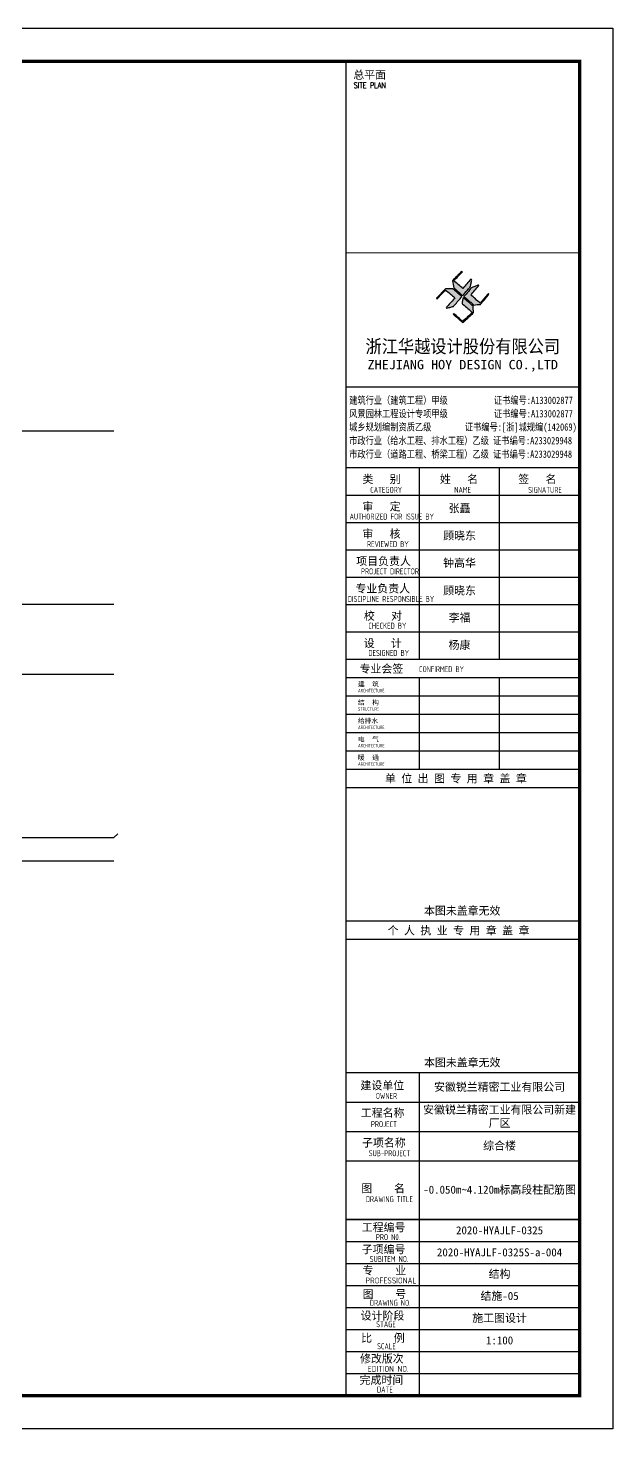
# Model space of a CAD drawing. Extents: x -638872 to -278819, y -139534 to 213996.
# Drawn here: x -476383 to -458845, y 7531 to 49531 of the extents above; entities that cross this region are included whole.
import ezdxf
from ezdxf.enums import TextEntityAlignment as Align

# ---------------------------------------------------------------- set-up
doc = ezdxf.new("R2010")
doc.units = 0
doc.header["$LTSCALE"] = 1000
doc.header["$MEASUREMENT"] = 0
for name, color, linetype in [('AXIS', 171, 'CONTINUOUS'), ('PUB_TITLE', 171, 'CONTINUOUS'), ('TK', 4, 'CONTINUOUS')]:
    doc.layers.add(name, color=color, linetype=linetype)
doc.layers.add('COLU_HATCH', color=251, linetype='CONTINUOUS', lineweight=0)
doc.styles.add('-宋体', font='', dxfattribs={"width": 0.8})
doc.styles.add('HT', font='simhei.ttf', dxfattribs={"width": 0.8})
doc.styles.add('ROMANS', font='romans', dxfattribs={"width": 0.65, "height": 231.275})
doc.styles.add('TSSD_REIN', font='tssdeng.shx', dxfattribs={"width": 0.7, "bigfont": 'tssdchn.shx'})
doc.styles.add('图签宋体', font='', dxfattribs={"height": 300})
doc.styles.add('图签黑体', font='simhei.ttf', dxfattribs={"height": 550})
doc.styles.get('-宋体').set_extended_font_data('SimSun')
doc.styles.get('图签宋体').set_extended_font_data('NSimSun')

# ---------------------------------------------------------------- blocks, each defined once
blk = doc.blocks.new('A$C053D6479')
at = {"layer": 'PUB_TITLE'}
h = blk.add_hatch(color=256, dxfattribs=at)
h.dxf.hatch_style = 1
edge = h.paths.add_edge_path()
edge.add_spline(control_points=[(1026, 827), (1105, 920), (1188, 1008), (1266, 1102)], knot_values=[13, 13, 13, 13, 14, 14, 14, 14], degree=3, periodic=0)
edge.add_spline(control_points=[(1266, 1102), (1258, 1111), (1249, 1119), (1239, 1116)], knot_values=[12, 12, 12, 12, 13, 13, 13, 13], degree=3, periodic=0)
edge.add_spline(control_points=[(1239, 1116), (1210, 1107), (1179, 1092), (1144, 1077)], knot_values=[11, 11, 11, 11, 12, 12, 12, 12], degree=3, periodic=0)
edge.add_spline(control_points=[(1144, 1077), (1109, 1063), (1069, 1053), (1047, 1038)], knot_values=[10, 10, 10, 10, 11, 11, 11, 11], degree=3, periodic=0)
edge.add_spline(control_points=[(1047, 1038), (1028, 1026), (1007, 992), (991, 972)], knot_values=[9, 9, 9, 9, 10, 10, 10, 10], degree=3, periodic=0)
edge.add_spline(control_points=[(991, 972), (942, 913), (899, 868), (849, 810)], knot_values=[8, 8, 8, 8, 9, 9, 9, 9], degree=3, periodic=0)
edge.add_spline(control_points=[(849, 810), (842, 801), (822, 776), (822, 775)], knot_values=[7, 7, 7, 7, 8, 8, 8, 8], degree=3, periodic=0)
edge.add_spline(control_points=[(822, 775), (823, 771), (848, 752), (859, 744)], knot_values=[6, 6, 6, 6, 7, 7, 7, 7], degree=3, periodic=0)
edge.add_spline(control_points=[(859, 744), (949, 670), (1035, 592), (1122, 521)], knot_values=[5, 5, 5, 5, 6, 6, 6, 6], degree=3, periodic=0)
edge.add_spline(control_points=[(1122, 521), (1153, 527), (1185, 530), (1217, 533)], knot_values=[4, 4, 4, 4, 5, 5, 5, 5], degree=3, periodic=0)
edge.add_spline(control_points=[(1217, 533), (1246, 535), (1293, 532), (1316, 542)], knot_values=[3, 3, 3, 3, 4, 4, 4, 4], degree=3, periodic=0)
edge.add_spline(control_points=[(1316, 542), (1327, 547), (1338, 565), (1349, 579)], knot_values=[2, 2, 2, 2, 3, 3, 3, 3], degree=3, periodic=0)
edge.add_spline(control_points=[(1349, 579), (1423, 670), (1507, 759), (1572, 848)], knot_values=[1, 1, 1, 1, 2, 2, 2, 2], degree=3, periodic=0)
edge.add_spline(control_points=[(1572, 848), (1564, 852), (1561, 861), (1551, 862)], knot_values=[0, 0, 0, 0, 1, 1, 1, 1], degree=3, periodic=0)
edge.add_spline(control_points=[(1551, 862), (1469, 769), (1393, 671), (1310, 579)], knot_values=[15, 15, 15, 15, 16, 16, 16, 16], degree=3, periodic=0)
edge.add_spline(control_points=[(1310, 579), (1216, 662), (1118, 742), (1026, 827)], knot_values=[14, 14, 14, 14, 15, 15, 15, 15], degree=3, periodic=0)
at = {"layer": 'TK'}
h = blk.add_hatch(color=256, dxfattribs=at)
h.dxf.hatch_style = 2
edge = h.paths.add_edge_path()
edge.add_spline(control_points=[(906, 946), (906, 946), (906, 946), (866, 899), (814, 839), (806, 829), (789, 806), (787, 806), (777, 804), (728, 856), (719, 864), (651, 922), (580, 978), (514, 1036), (509, 1106), (488, 1176), (479, 1247), (570, 1343), (663, 1436), (758, 1526), (764, 1523), (768, 1518), (774, 1515), (693, 1422), (599, 1343), (520, 1249), (607, 1171), (698, 1096), (789, 1021), (874, 1109), (950, 1206), (1031, 1298), (1066, 1286), (1054, 1262), (1045, 1224), (1036, 1188), (1031, 1158), (1024, 1121), (1020, 1104), (1017, 1085), (1012, 1071), (1004, 1052), (976, 1026), (956, 1003), (906, 946)], knot_values=[-1, 0, 0, 0, 0, 0.0001, 1, 1, 1, 2, 2, 2, 3, 3, 3, 4, 4, 4, 5, 5, 5, 6, 6, 6, 7, 7, 7, 8, 8, 8, 9, 9, 9, 10, 10, 10, 11, 11, 11, 12, 12, 12, 13, 13, 13, 14, 14, 14, 14], degree=3, periodic=0)
h = blk.add_hatch(color=256, dxfattribs=at)
h.dxf.hatch_style = 2
edge = h.paths.add_edge_path()
edge.add_spline(control_points=[(291, 452), (291, 452), (291, 452), (313, 470), (322, 480), (400, 566), (477, 652), (553, 736), (460, 815), (366, 894), (270, 970), (183, 883), (101, 791), (16, 703), (-18, 714), (9, 735), (28, 755), (103, 838), (192, 930), (266, 1005), (319, 1009), (387, 1005), (442, 1007), (456, 1008), (472, 1011), (485, 1007), (507, 1000), (534, 967), (555, 949), (624, 891), (699, 833), (760, 773), (689, 691), (614, 604), (539, 517), (529, 505), (516, 487), (506, 482), (492, 475), (469, 472), (452, 467), (416, 456), (383, 448), (342, 438), (323, 433), (297, 422), (293, 440), (291, 452)], knot_values=[-1, 0, 0, 0, 0, 0.0001, 1, 1, 1, 2, 2, 2, 3, 3, 3, 4, 4, 4, 5, 5, 5, 6, 6, 6, 7, 7, 7, 8, 8, 8, 9, 9, 9, 10, 10, 10, 11, 11, 11, 12, 12, 12, 13, 13, 13, 14, 14, 14, 15, 15, 15, 15], degree=3, periodic=0)
h = blk.add_hatch(color=256, dxfattribs=at)
h.dxf.hatch_style = 2
edge = h.paths.add_edge_path()
edge.add_spline(control_points=[(662, 103), (662, 103), (662, 103), (616, 143), (568, 186), (545, 207), (518, 224), (499, 250), (501, 259), (511, 261), (516, 267), (609, 192), (696, 111), (785, 33), (883, 118), (977, 208), (1070, 298), (992, 373), (892, 456), (803, 534), (791, 544), (768, 561), (766, 569), (761, 588), (776, 634), (780, 655), (785, 690), (788, 721), (795, 746), (897, 661), (998, 576), (1097, 490), (1100, 425), (1106, 361), (1107, 294), (1018, 207), (925, 121), (830, 33), (818, 21), (800, 0), (787, 0), (768, -1), (725, 49), (712, 60), (662, 103)], knot_values=[-1, 0, 0, 0, 0, 0.0001, 1, 1, 1, 2, 2, 2, 3, 3, 3, 4, 4, 4, 5, 5, 5, 6, 6, 6, 7, 7, 7, 8, 8, 8, 9, 9, 9, 10, 10, 10, 11, 11, 11, 12, 12, 12, 13, 13, 13, 14, 14, 14, 14], degree=3, periodic=0)
for points, knots in [([(1031, 1298), (1066, 1286), (1054, 1262), (1045, 1224), (1036, 1188), (1031, 1158), (1024, 1121), (1020, 1104), (1017, 1085), (1012, 1071), (1004, 1052), (976, 1026), (956, 1003), (906, 946), (866, 899), (814, 839), (806, 829), (789, 806), (787, 806), (777, 804), (728, 856), (719, 864), (651, 922), (580, 978), (514, 1036), (509, 1106), (488, 1176), (479, 1247), (570, 1343), (663, 1436), (758, 1526), (764, 1523), (768, 1518), (774, 1515), (693, 1422), (599, 1343), (520, 1249), (607, 1171), (698, 1096), (789, 1021), (874, 1109), (950, 1206), (1031, 1298)], [0, 0, 0, 0, 1, 1, 1, 2, 2, 2, 3, 3, 3, 4, 4, 4, 5, 5, 5, 6, 6, 6, 7, 7, 7, 8, 8, 8, 9, 9, 9, 10, 10, 10, 11, 11, 11, 12, 12, 12, 13, 13, 13, 14, 14, 14, 14]), ([(555, 949), (624, 891), (699, 833), (760, 773), (689, 691), (614, 604), (539, 517), (529, 505), (516, 487), (506, 482), (492, 475), (469, 472), (452, 467), (416, 456), (383, 448), (342, 438), (323, 433), (297, 422), (293, 440), (291, 452), (313, 470), (322, 480), (400, 566), (477, 652), (553, 736), (460, 815), (366, 894), (270, 970), (183, 883), (101, 791), (16, 703), (-18, 714), (9, 735), (28, 755), (103, 838), (192, 930), (266, 1005), (319, 1009), (387, 1005), (442, 1007), (456, 1008), (472, 1011), (485, 1007), (507, 1000), (534, 967), (555, 949)], [0, 0, 0, 0, 1, 1, 1, 2, 2, 2, 3, 3, 3, 4, 4, 4, 5, 5, 5, 6, 6, 6, 7, 7, 7, 8, 8, 8, 9, 9, 9, 10, 10, 10, 11, 11, 11, 12, 12, 12, 13, 13, 13, 14, 14, 14, 15, 15, 15, 15]), ([(1551, 862), (1561, 861), (1564, 852), (1572, 848), (1507, 759), (1423, 670), (1349, 579), (1338, 565), (1327, 547), (1316, 542), (1293, 532), (1246, 535), (1217, 533), (1185, 530), (1153, 527), (1122, 521), (1035, 592), (949, 670), (859, 744), (848, 752), (823, 771), (822, 775), (822, 776), (842, 801), (849, 810), (899, 868), (942, 913), (991, 972), (1007, 992), (1028, 1026), (1047, 1038), (1069, 1053), (1109, 1063), (1144, 1077), (1179, 1092), (1210, 1107), (1239, 1116), (1249, 1119), (1258, 1111), (1266, 1102), (1188, 1008), (1105, 920), (1026, 827), (1118, 742), (1216, 662), (1310, 579), (1393, 671), (1469, 769), (1551, 862)], [0, 0, 0, 0, 1, 1, 1, 2, 2, 2, 3, 3, 3, 4, 4, 4, 5, 5, 5, 6, 6, 6, 7, 7, 7, 8, 8, 8, 9, 9, 9, 10, 10, 10, 11, 11, 11, 12, 12, 12, 13, 13, 13, 14, 14, 14, 15, 15, 15, 16, 16, 16, 16]), ([(1097, 490), (1100, 425), (1106, 361), (1107, 294), (1018, 207), (925, 121), (830, 33), (818, 21), (800, 0), (787, 0), (768, -1), (725, 49), (712, 60), (662, 103), (616, 143), (568, 186), (545, 207), (518, 224), (499, 250), (501, 259), (511, 261), (516, 267), (609, 192), (696, 111), (785, 33), (883, 118), (977, 208), (1070, 298), (992, 373), (892, 456), (803, 534), (791, 544), (768, 561), (766, 569), (761, 588), (776, 634), (780, 655), (785, 690), (788, 721), (795, 746), (897, 661), (998, 576), (1097, 490)], [0, 0, 0, 0, 1, 1, 1, 2, 2, 2, 3, 3, 3, 4, 4, 4, 5, 5, 5, 6, 6, 6, 7, 7, 7, 8, 8, 8, 9, 9, 9, 10, 10, 10, 11, 11, 11, 12, 12, 12, 13, 13, 13, 14, 14, 14, 14])]:
    blk.add_open_spline(points, degree=3, knots=knots, dxfattribs=at)
blk = doc.blocks.new('GeYuanFrame_12066454', base_point=(18.76, 4.34))
at = {"layer": 'PUB_TITLE'}
for points in [[(703.76, 235.14), (703.76, 292.54)], [(727.76, 235.14), (727.76, 292.54)], [(703.76, 202.14), (703.76, 229.64)], [(727.76, 202.14), (727.76, 229.64)], [(703.76, 14.34), (703.76, 111.14)]]:
    blk.add_lwpolyline(points, dxfattribs=at)
at = {"layer": 'TK'}
for p, q in [((43.76, 414.34), (751.76, 414.34)), ((681.76, 316.74), (751.76, 316.74)), ((681.76, 284.34), (751.76, 284.34)), ((681.76, 276.14), (751.76, 276.14)), ((681.76, 267.94), (751.76, 267.94)), ((681.76, 259.74), (751.76, 259.74)), ((681.76, 251.54), (751.76, 251.54)), ((681.76, 243.34), (751.76, 243.34)), ((681.76, 235.14), (751.76, 235.14)), ((681.76, 235.14), (751.76, 235.14)), ((681.76, 102.34), (751.76, 102.34)), ((681.76, 93.54), (751.76, 93.54)), ((681.76, 84.74), (703.76, 84.74)), ((681.76, 84.74), (751.76, 84.74)), ((681.76, 67.18), (751.76, 67.18)), ((681.76, 67.14), (751.76, 67.14)), ((681.76, 60.58), (751.76, 60.58)), ((681.76, 53.98), (751.76, 53.98)), ((681.76, 47.38), (751.76, 47.38)), ((681.76, 40.78), (751.76, 40.78)), ((681.76, 34.18), (751.76, 34.18)), ((681.76, 27.58), (751.76, 27.58)), ((681.76, 20.98), (751.76, 20.98)), ((681.76, 14.34), (751.76, 14.34))]:
    blk.add_line(p, q, dxfattribs=at)
for points in [[(18.76, 424.34), (761.76, 424.34), (761.76, 4.34), (18.76, 4.34), (18.76, 424.34)], [(681.76, 292.54), (751.76, 292.54)], [(681.76, 235.14), (751.76, 235.14)], [(681.76, 229.64), (751.76, 229.64)], [(681.76, 224.14), (751.76, 224.14)], [(681.76, 218.64), (751.76, 218.64)], [(681.76, 213.14), (751.76, 213.14)], [(681.76, 207.64), (751.76, 207.64)], [(681.76, 202.14), (751.76, 202.14)], [(681.76, 196.64), (751.76, 196.64)], [(681.76, 151.14), (751.76, 151.14)]]:
    blk.add_lwpolyline(points, dxfattribs=at)
at = {"layer": 'TK', "const_width": 1}
blk.add_lwpolyline([(751.76, 414.34), (43.76, 414.34), (43.76, 14.34), (751.76, 14.34)], close=True, dxfattribs=at)
at = {"layer": 'TK'}
for points, const_width in [([(681.76, 414.34), (681.76, 14.34)], 0.4), ([(681.76, 356.95), (751.76, 356.95)], 0.35), ([(681.76, 292.54), (751.76, 292.54)], 0.35), ([(681.76, 292.54), (751.76, 292.54)], 0.35), ([(681.76, 235.14), (751.76, 235.14)], 0.35), ([(681.76, 202.14), (751.76, 202.14)], 0.35), ([(681.76, 156.64), (751.76, 156.64)], 0.35), ([(681.76, 111.14), (751.76, 111.14)], 0.35), ([(681.76, 67.18), (751.76, 67.18)], 0.35)]:
    blk.add_lwpolyline(points, dxfattribs=dict(at, const_width=const_width))
at = {"layer": 'PUB_TITLE', "xscale": 0.01000000000021828, "yscale": 0.01000000000021828, "zscale": 0.01}
blk.add_blockref('A$C053D6479', (708.86, 336.08), dxfattribs=at)
at = {"layer": 'TK', "style": '图签宋体'}
for s, height, p in [('总平面', 2.4, (683.9, 409.1)), ('类   别', 2.4, (686.65, 287.9)), ('姓   名', 2.4, (709.87, 287.9)), ('签   名', 2.4, (733.35, 287.9)), ('审   定', 2.4, (686.65, 279.7)), ('审   核', 2.4, (686.65, 271.5)), ('项目负责人', 2.4, (684.8, 263.3)), ('专业负责人', 2.4, (684.56, 255.1)), ('校   对', 2.4, (687.06, 246.9)), ('设   计', 2.4, (687.03, 238.7)), ('专业会签', 2.4, (685.79, 231.05)), ('建  筑', 1.44, (685.28, 226.92)), ('结  构', 1.44, (685.28, 221.42)), ('给排水', 1.44, (685.28, 215.92)), ('电  气', 1.44, (685.28, 210.42)), ('暖  通', 1.44, (685.28, 204.92)), ('单 位 出 图 专 用 章 盖 章', 2.4, (693.39, 198.16)), ('本图未盖章无效', 2.4, (705.1, 158.51)), ('个 人 执 业 专 用 章 盖 章', 2.4, (694.19, 152.58)), ('本图未盖章无效', 2.4, (705.1, 113.01)), ('建设单位', 2.4, (686.06, 106.14)), ('工程名称', 2.4, (686.14, 97.93)), ('子项名称', 2.4, (686.52, 88.95)), ('图    名', 2.4, (686.3, 75.3)), ('工程编号', 2.4, (686.44, 63.58)), ('子项编号', 2.4, (686.44, 57)), ('专    业', 2.4, (686.68, 50.69)), ('图    号', 2.4, (686.69, 43.58)), ('设计阶段', 2.4, (686.12, 37.12)), ('比    例', 2.4, (686.26, 30.44)), ('修改版次', 2.4, (685.91, 24.22)), ('完成时间', 2.4, (685.79, 17.83))]:
    blk.add_text(s, height=height, dxfattribs=at).set_placement(p)
at = {"layer": 'TK'}
for s, height, style, width, p in [('SITE PLAN', 1.697, 'ROMANS', 0.76, (684.02, 406.31)), ('建筑行业（建筑工程）甲级           证书编号:A133002877', 2.2, '-宋体', 0.8, (682.67, 311.64)), ('风景园林工程设计专项甲级           证书编号:A133002877', 2.2, '-宋体', 0.8, (682.67, 307.62)), ('城乡规划编制资质乙级        证书编号:[浙]城规编(142069)', 2.2, '-宋体', 0.8, (682.67, 303.63)), ('市政行业（给水工程、排水工程）乙级 证书编号:A233029948', 2.2, '-宋体', 0.8, (682.67, 299.55)), ('市政行业（道路工程、桥梁工程）乙级 证书编号:A233029948', 2.2, '-宋体', 0.8, (682.67, 295.5)), ('CATEGORY', 1.8, 'TSSD_REIN', 0.7, (688.99, 284.98)), ('NAME', 1.8, 'TSSD_REIN', 0.7, (714.18, 284.98)), ('SIGNATURE', 1.8, 'TSSD_REIN', 0.7, (736.34, 284.98)), ('AUTHORIZED FOR ISSUE BY', 1.8, 'TSSD_REIN', 0.7, (682.79, 276.98)), ('REVIEWED BY', 1.8, 'TSSD_REIN', 0.7, (688.03, 268.72)), ('PROJECT DIRECTOR', 1.8, 'TSSD_REIN', 0.7, (686.22, 260.55)), ('DISCIPLINE RESPONSIBLE BY', 1.8, 'TSSD_REIN', 0.7, (682.25, 252.28)), ('CHECKED BY', 1.8, 'TSSD_REIN', 0.7, (688.42, 244.25)), ('DESIGNED BY', 1.8, 'TSSD_REIN', 0.7, (688.43, 236.08)), ('CONFIRMED BY', 1.8, 'TSSD_REIN', 0.7, (703.61, 231.23)), ('ARCHITECTURE', 1.08, 'TSSD_REIN', 0.7, (685.32, 225.15)), ('STRUCTURE', 1.08, 'TSSD_REIN', 0.7, (685.32, 219.65)), ('ARCHITECTURE', 1.08, 'TSSD_REIN', 0.7, (685.32, 214.15)), ('ARCHITECTURE', 1.08, 'TSSD_REIN', 0.7, (685.32, 208.65)), ('ARCHITECTURE', 1.08, 'TSSD_REIN', 0.7, (685.32, 203.15)), ('OWNER', 1.8, 'TSSD_REIN', 0.7, (690.65, 103.29)), ('PROJECT', 1.8, 'TSSD_REIN', 0.7, (689.19, 94.83)), ('SUB-PROJECT', 1.8, 'TSSD_REIN', 0.7, (688.53, 86.11)), ('DRAWING TITLE', 1.8, 'TSSD_REIN', 0.7, (687.64, 72.34)), ('PRO N0.', 1.8, 'TSSD_REIN', 0.7, (690.68, 60.96)), ('SUBITEM NO.', 1.8, 'TSSD_REIN', 0.7, (688.82, 54.39)), ('PROFESSIONAL', 1.8, 'TSSD_REIN', 0.8, (687.55, 47.95)), ('DRAWING NO.', 1.8, 'TSSD_REIN', 0.7, (688.86, 41.26)), ('STAGE', 1.8, 'TSSD_REIN', 0.7, (690.76, 34.84)), ('SCALE', 1.8, 'TSSD_REIN', 0.7, (691.05, 28.23)), ('EDITION NO.', 1.8, 'TSSD_REIN', 0.8, (688.2, 21.45)), ('DATE', 1.8, 'TSSD_REIN', 0.7, (691, 15.26))]:
    blk.add_text(s, height=height, dxfattribs=dict(at, style=style, width=width)).set_placement(p)
for s, height, style, width, p in [('浙江华越设计股份有限公司', 3.96, 'HT', 0.9, (716.74, 328.97)), ('ZHEJIANG HOY DESIGN CO.,LTD', 2.8, '图签黑体', 1.11, (716.73, 323.1))]:
    blk.add_text(s, height=height, dxfattribs=dict(at, style=style, width=width)).set_placement(p, align=Align.MIDDLE)
at = {"layer": 'TK', "char_height": 2.4, "attachment_point": 5, "style": '图签宋体'}
for s, insert, width in [('张矗', (715.76, 280.21), 24), ('顾晓东', (715.76, 272.04), 24), ('钟高华', (715.76, 263.84), 24), ('顾晓东', (715.76, 255.57), 24), ('李福', (715.76, 247.44), 24), ('杨康', (715.76, 239.24), 24), ('安徽锐兰精密工业有限公司', (727.76, 106.74), 48), ('安徽锐兰精密工业有限公司新建厂区', (727.76, 97.94), 48), ('综合楼', (727.76, 89.14), 48), ('-0.050m~4.120m标高段柱配筋图', (727.76, 75.94), 48), ('2020-HYAJLF-0325', (727.76, 63.88), 48), ('2020-HYAJLF-0325S-a-004', (727.76, 57.28), 48), ('结构', (727.76, 50.68), 48), ('结施-05', (727.76, 44.08), 48), ('施工图设计', (727.76, 37.48), 48), ('1:100', (727.76, 30.88), 48)]:
    blk.add_mtext(s, dxfattribs=dict(at, insert=insert, width=width))

msp = doc.modelspace()

# ---------------------------------------------------------------- linework, layer by layer
at = {"layer": 'AXIS'}
for p, q in [((-477805.89, 37458.61), (-473805.89, 37458.61)), ((-477805.89, 32258.61), (-473805.89, 32258.61)), ((-477805.89, 30158.61), (-473805.89, 30158.61)), ((-477805.89, 25258.61), (-473805.89, 25258.61)), ((-473688.73, 25375.76), (-473805.89, 25258.61)), ((-477805.89, 24558.61), (-473805.89, 24558.61))]:
    msp.add_line(p, q, dxfattribs=at)

# ---------------------------------------------------------------- block references
at = {"layer": 'COLU_HATCH', "xscale": 100, "yscale": 100, "zscale": 100}
msp.add_blockref('GeYuanFrame_12066454', (-533145.38, 7530.67), dxfattribs=at)

doc.saveas('drawing.dxf')
